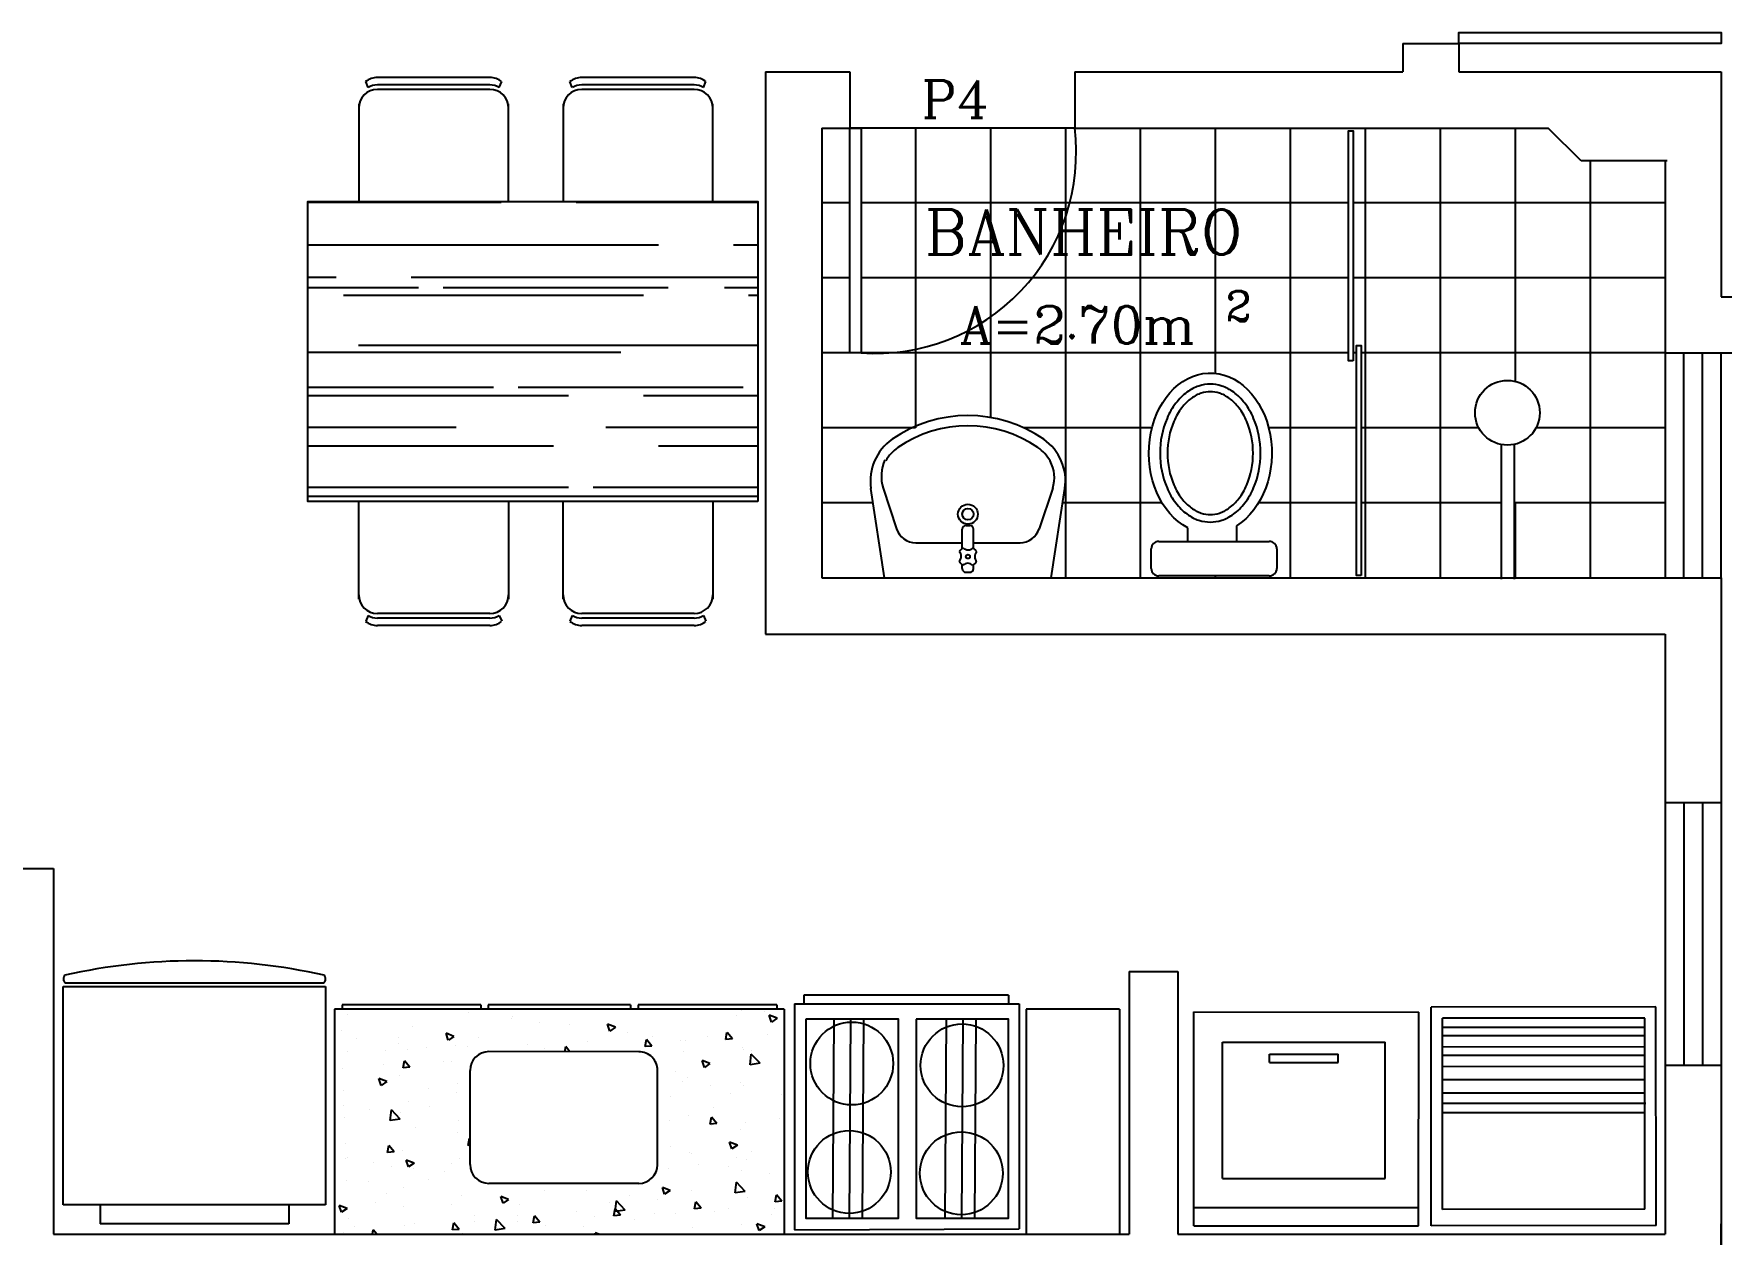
# Model space of a CAD drawing. Extents: x 11 to 119, y 71 to 102.
# Drawn here: x 23.391 to 27.894, y 93.061 to 96.262 of the extents above; entities that cross this region are included whole.
import ezdxf

# ---------------------------------------------------------------- set-up
doc = ezdxf.new("R2010")
doc.units = 0
doc.header["$LTSCALE"] = 20
doc.layers.get('0').update_dxf_attribs({"linetype": 'CONTINUOUS'})
doc.layers.get('DEFPOINTS').update_dxf_attribs({"linetype": 'CONTINUOUS'})
for name, color, linetype in [('COTA', 244, 'CONTINUOUS'), ('EQUIPAMENTOS', 1, 'CONTINUOUS'), ('ESQUADRIAS', 244, 'CONTINUOUS'), ('PAREDE', 7, 'CONTINUOUS'), ('PISO', 30, 'CONTINUOUS'), ('TEXTO', 1, 'CONTINUOUS')]:
    doc.layers.add(name, color=color, linetype=linetype)
doc.styles.add('ROMANC', font='ROMANC.SHX')
doc.dimstyles.get("Standard").update_dxf_attribs({"dimtxt": 0.18, "dimasz": 0.18, "dimexe": 0.18, "dimexo": 0.0625, "dimgap": 0.09, "dimtad": 0, "dimtih": 1, "dimtoh": 1, "dimzin": 0, "dimtxsty": 'STANDARD', "dimcen": 0.09, "dimclrt": 30, "dimazin": 3, "dimtfac": 1, "dimtdec": 4, "dimtofl": 0, "dimtmove": 0, "dimatfit": 3, "dimtolj": 1, "dimtzin": 0})

# ---------------------------------------------------------------- blocks, each defined once
blk = doc.blocks.new('*X3')
at = {"color": 0}
for p, q in [((23.816, 64.7952), (23.816, 65.9952)), ((23.84, 65.3), (23.84, 65.9952)), ((23.95, 65.34), (23.95, 65.9952)), ((24, 65.6), (24, 65.9952)), ((24.084, 65.3), (24.084, 65.9952)), ((24.106, 65.5), (24.106, 65.9952)), ((24.2, 65.16), (24.2, 65.9952)), ((24.372, 65.7), (24.372, 65.9952)), ((24.4, 65.92), (24.4, 65.9952)), ((24.486, 65.06), (24.486, 65.9952)), ((24.6, 65.48), (24.6, 65.9952)), ((24.352, 65.1), (24.352, 65.9)), ((24.218, 64.7952), (24.218, 65.86)), ((24.4, 64.7952), (24.4, 65.72)), ((24.372, 65.034), (24.372, 65.634)), ((24.106, 64.834), (24.106, 65.434)), ((24.6, 64.7952), (24.6, 65.28)), ((23.84, 64.7952), (23.84, 65.234)), ((24, 64.7952), (24, 65.2)), ((24.084, 64.7952), (24.084, 65.1)), ((23.95, 64.7952), (23.95, 65.06)), ((24.372, 64.7952), (24.372, 64.884)), ((24.486, 64.7952), (24.486, 64.86)), ((24.352, 64.7952), (24.352, 64.82))]:
    blk.add_line(p, q, dxfattribs=at)
blk = doc.blocks.new('*X2')
at = {"color": 0}
for p, q in [((20.9327, 60.3777), (20.9537, 60.3858)), ((20.9477, 60.3676), (20.9538, 60.3857)), ((20.9653, 60.3966), (20.9653, 60.3966)), ((21.0287, 60.3993), (21.0287, 60.3993)), ((21.042, 60.386), (21.042, 60.386)), ((21.638, 60.3815), (21.638, 60.3815)), ((21.7564, 60.3928), (21.7564, 60.3928)), ((22.0793, 60.3872), (22.0793, 60.3872)), ((20.9327, 60.3777), (20.9476, 60.3676)), ((20.9579, 60.3356), (20.9579, 60.3356)), ((21.052, 60.3226), (21.0664, 60.3399)), ((21.0699, 60.3211), (21.0665, 60.3399)), ((21.3324, 60.3412), (21.3324, 60.3412)), ((21.3638, 60.3537), (21.3849, 60.3617)), ((21.3638, 60.3537), (21.3788, 60.3436)), ((21.3782, 60.343), (21.3782, 60.343)), ((21.3788, 60.3436), (21.3849, 60.3617)), ((21.4864, 60.3623), (21.4864, 60.3623)), ((21.5676, 60.3679), (21.5676, 60.3679)), ((21.6427, 60.3778), (21.6427, 60.3778)), ((21.795, 60.3296), (21.816, 60.3377)), ((21.81, 60.3196), (21.816, 60.3377)), ((21.9044, 60.3572), (21.9044, 60.3572)), ((22.0957, 60.3445), (22.0957, 60.3445)), ((21, 60.2932), (21, 60.2932)), ((21.0212, 60.2953), (21.0212, 60.2953)), ((21.0251, 60.2995), (21.0251, 60.2995)), ((21.052, 60.3226), (21.0699, 60.3211)), ((21.1181, 60.3288), (21.1181, 60.3288)), ((21.1766, 60.3187), (21.1766, 60.3187)), ((21.1813, 60.2885), (21.1813, 60.2885)), ((21.1895, 60.3181), (21.1895, 60.3181)), ((21.2646, 60.328), (21.2646, 60.328)), ((21.2671, 60.3038), (21.2816, 60.3211)), ((21.2671, 60.3038), (21.2851, 60.3022)), ((21.2782, 60.3221), (21.2782, 60.3221)), ((21.2851, 60.3022), (21.2816, 60.321)), ((21.4384, 60.3153), (21.4384, 60.3153)), ((21.4854, 60.2887), (21.4968, 60.3022)), ((21.4993, 60.2887), (21.4968, 60.3022)), ((21.5545, 60.2971), (21.5545, 60.2971)), ((21.5985, 60.3085), (21.5985, 60.3085)), ((21.7294, 60.3271), (21.7294, 60.3271)), ((21.7586, 60.3018), (21.7586, 60.3018)), ((21.7901, 60.3041), (21.7901, 60.3041)), ((21.795, 60.3296), (21.8099, 60.3196)), ((21.8669, 60.2994), (21.8669, 60.2994)), ((21.9188, 60.295), (21.9188, 60.295)), ((21.942, 60.3093), (21.942, 60.3093)), ((21.9442, 60.3253), (21.9442, 60.3253)), ((21.9763, 60.2913), (21.9763, 60.2913)), ((22.0556, 60.3242), (22.0556, 60.3242)), ((20.9781, 60.2581), (21.0015, 60.2824)), ((20.9781, 60.2581), (21.0048, 60.254)), ((21.0048, 60.2539), (21.0015, 60.2824)), ((21.1118, 60.2569), (21.1328, 60.265)), ((21.1118, 60.2569), (21.1267, 60.2469)), ((21.1268, 60.2468), (21.1328, 60.265)), ((21.8013, 60.2613), (21.8013, 60.2613)), ((21.8219, 60.2615), (21.8219, 60.2615)), ((21.9127, 60.2473), (21.9271, 60.2646)), ((21.9127, 60.2473), (21.9306, 60.2458)), ((21.9306, 60.2458), (21.9272, 60.2646)), ((21.982, 60.2547), (21.982, 60.2547)), ((22.0789, 60.2882), (22.0789, 60.2882)), ((22.0921, 60.2446), (22.0921, 60.2446)), ((21.0214, 60.1996), (21.0214, 60.1996)), ((21.0296, 60.207), (21.0296, 60.207)), ((21.1105, 60.1998), (21.1105, 60.1998)), ((21.1729, 60.2188), (21.1729, 60.2188)), ((21.1856, 60.2097), (21.1856, 60.2097)), ((21.2046, 60.237), (21.2046, 60.237)), ((21.7865, 60.2043), (21.7865, 60.2043)), ((21.9405, 60.2254), (21.9405, 60.2254)), ((21.9741, 60.2089), (21.9951, 60.2169)), ((21.9741, 60.2089), (21.989, 60.1988)), ((21.9767, 60.2059), (21.9767, 60.2059)), ((21.989, 60.1988), (21.9951, 60.2169)), ((20.9211, 60.1749), (20.9211, 60.1749)), ((21.0584, 60.1763), (21.0584, 60.1763)), ((21.2185, 60.1696), (21.2185, 60.1696)), ((21.788, 60.1811), (21.788, 60.1811)), ((21.8631, 60.191), (21.8631, 60.191)), ((21.9159, 60.1563), (21.9159, 60.1563)), ((22.0908, 60.1863), (22.0908, 60.1863)), ((20.9265, 60.1111), (20.9265, 60.1111)), ((21.0936, 60.097), (21.108, 60.1142)), ((21.1015, 60.1411), (21.1015, 60.1411)), ((21.1116, 60.0954), (21.1081, 60.1142)), ((21.1693, 60.119), (21.1693, 60.119)), ((21.8591, 60.1425), (21.8591, 60.1425)), ((21.9369, 60.1255), (21.9369, 60.1255)), ((21.9386, 60.1091), (21.962, 60.1335)), ((21.9386, 60.1091), (21.9653, 60.105)), ((21.9653, 60.105), (21.962, 60.1335)), ((22.0193, 60.1358), (22.0193, 60.1358)), ((22.0872, 60.1125), (22.0872, 60.1125)), ((22.0884, 60.1447), (22.0884, 60.1447)), ((21.0178, 60.0997), (21.0178, 60.0997)), ((21.0316, 60.0815), (21.0316, 60.0815)), ((21.0936, 60.097), (21.1115, 60.0954)), ((21.1067, 60.0914), (21.1067, 60.0914)), ((21.2203, 60.1063), (21.2203, 60.1063)), ((21.7828, 60.1044), (21.7828, 60.1044)), ((21.7842, 60.0726), (21.7842, 60.0726)), ((21.8978, 60.0876), (21.8978, 60.0876)), ((21, 60.0231), (21, 60.0231)), ((21.0388, 60.0394), (21.0598, 60.0474)), ((21.0388, 60.0394), (21.0537, 60.0293)), ((21.0538, 60.0293), (21.0598, 60.0474)), ((21.1656, 60.0191), (21.1656, 60.0191)), ((21.2161, 60.0361), (21.2161, 60.0361)), ((21.7518, 60.0557), (21.7536, 60.0577)), ((21.7518, 60.0394), (21.757, 60.0389)), ((21.7571, 60.0389), (21.7536, 60.0577)), ((21.9332, 60.0257), (21.9332, 60.0257)), ((21.9543, 60.0217), (21.9688, 60.0389)), ((21.9543, 60.0217), (21.9722, 60.0201)), ((21.9723, 60.0201), (21.9688, 60.0389)), ((22.0848, 60.0449), (22.0848, 60.0449)), ((21.0141, 59.9999), (21.0141, 59.9999)), ((21.0411, 60.0061), (21.0411, 60.0061)), ((21.0632, 59.9828), (21.0632, 59.9828)), ((21.1414, 59.988), (21.1414, 59.988)), ((21.1601, 60.0163), (21.1601, 60.0163)), ((21.2234, 59.976), (21.2234, 59.976)), ((21.7792, 60.0045), (21.7792, 60.0045)), ((21.8007, 59.9892), (21.8007, 59.9892)), ((21.9011, 59.9913), (21.9221, 59.9994)), ((21.9011, 59.9913), (21.916, 59.9813)), ((21.9035, 59.9773), (21.9035, 59.9773)), ((21.916, 59.9812), (21.9221, 59.9994)), ((21.9608, 59.9825), (21.9608, 59.9825)), ((22.0083, 59.9942), (22.0083, 59.9942)), ((22.0785, 60.0073), (22.0785, 60.0073)), ((22.0834, 60.0041), (22.0834, 60.0041)), ((20.9527, 59.9632), (20.9527, 59.9632)), ((21.0179, 59.9162), (21.0412, 59.9406)), ((21.0278, 59.9731), (21.0278, 59.9731)), ((21.0446, 59.912), (21.0413, 59.9405)), ((21.8189, 59.9693), (21.8189, 59.9693)), ((21.8639, 59.9489), (21.8639, 59.9489)), ((22.0241, 59.9422), (22.0241, 59.9422)), ((22.0811, 59.945), (22.0811, 59.945)), ((20.92, 59.8902), (20.9345, 59.9074)), ((20.92, 59.8902), (20.938, 59.8886)), ((20.938, 59.8886), (20.9345, 59.9074)), ((21.0105, 59.9), (21.0105, 59.9)), ((21.0179, 59.9162), (21.0446, 59.9121)), ((21.1352, 59.8713), (21.1497, 59.8886)), ((21.1532, 59.8697), (21.1497, 59.8885)), ((21.162, 59.9192), (21.162, 59.9192)), ((21.2179, 59.9186), (21.2389, 59.9266)), ((21.2179, 59.9186), (21.2328, 59.9085)), ((21.2328, 59.9085), (21.2389, 59.9266)), ((21.252, 59.8946), (21.252, 59.8946)), ((21.3271, 59.9045), (21.3271, 59.9045)), ((21.338, 59.8665), (21.3614, 59.8909)), ((21.3648, 59.8624), (21.3615, 59.8909)), ((21.3786, 59.8872), (21.3786, 59.8872)), ((21.4407, 59.9195), (21.4407, 59.9195)), ((21.5536, 59.9172), (21.5536, 59.9172)), ((21.649, 59.8946), (21.67, 59.9026)), ((21.649, 59.8946), (21.6639, 59.8845)), ((21.664, 59.8845), (21.6701, 59.9026)), ((21.7755, 59.9047), (21.7755, 59.9047)), ((21.9296, 59.9258), (21.9296, 59.9258)), ((21.9754, 59.9114), (21.9754, 59.9114)), ((22.0045, 59.8858), (22.0045, 59.8858)), ((20.9403, 59.8706), (20.9403, 59.8706)), ((20.9489, 59.8547), (20.9489, 59.8547)), ((21.0625, 59.8697), (21.0625, 59.8697)), ((21.1004, 59.8638), (21.1004, 59.8638)), ((21.1352, 59.8713), (21.1531, 59.8698)), ((21.2037, 59.8571), (21.2037, 59.8571)), ((21.2606, 59.857), (21.2606, 59.857)), ((21.3142, 59.8418), (21.3142, 59.8418)), ((21.338, 59.8665), (21.3647, 59.8624)), ((21.3504, 59.8525), (21.3648, 59.8697)), ((21.3504, 59.8525), (21.3683, 59.8509)), ((21.3684, 59.8509), (21.3649, 59.8697)), ((21.4207, 59.8503), (21.4207, 59.8503)), ((21.4682, 59.863), (21.4682, 59.863)), ((21.5656, 59.8337), (21.58, 59.8509)), ((21.5835, 59.8321), (21.5801, 59.8509)), ((21.5809, 59.8435), (21.5809, 59.8435)), ((21.6197, 59.8822), (21.6197, 59.8822)), ((21.6255, 59.8513), (21.6255, 59.8513)), ((21.6582, 59.8169), (21.6816, 59.8412)), ((21.6849, 59.8127), (21.6816, 59.8412)), ((21.7399, 59.8509), (21.7399, 59.8509)), ((21.8004, 59.8814), (21.8004, 59.8814)), ((21.9294, 59.8759), (21.9294, 59.8759)), ((22.0775, 59.8451), (22.0775, 59.8451)), ((22.0801, 59.8705), (22.1011, 59.8786)), ((22.0801, 59.8705), (22.0951, 59.8605)), ((22.0951, 59.8604), (22.1012, 59.8786)), ((20.9658, 59.8218), (20.9868, 59.8299)), ((20.9658, 59.8218), (20.9807, 59.8118)), ((20.9808, 59.8117), (20.9868, 59.8299)), ((21.0287, 59.8271), (21.0287, 59.8271)), ((21.1584, 59.8193), (21.1584, 59.8193)), ((21.4085, 59.8022), (21.4179, 59.8059)), ((21.4168, 59.8022), (21.418, 59.8058)), ((21.4505, 59.8213), (21.4505, 59.8213)), ((21.5512, 59.8261), (21.5512, 59.8261)), ((21.5656, 59.8337), (21.5835, 59.8321)), ((21.6263, 59.836), (21.6263, 59.836)), ((21.6582, 59.8169), (21.6849, 59.8128)), ((21.741, 59.8367), (21.741, 59.8367)), ((21.7719, 59.8048), (21.7719, 59.8048)), ((21.7807, 59.8148), (21.7952, 59.8321)), ((21.7807, 59.8148), (21.7987, 59.8133)), ((21.7987, 59.8133), (21.7952, 59.8321)), ((21.9011, 59.83), (21.9011, 59.83)), ((21.9259, 59.8259), (21.9259, 59.8259)), ((22.0011, 59.8022), (22.0104, 59.8133)), ((22.0125, 59.8022), (22.0104, 59.8132)), ((22.0613, 59.8232), (22.0613, 59.8232)), ((22.09, 59.8064), (22.09, 59.8064))]:
    blk.add_line(p, q, dxfattribs=at)
blk = doc.blocks.new('_OBLIQUE')
at = {"color": 0, "linetype": 'BYBLOCK'}
blk.add_line((-0.5, -0.5), (0.5, 0.5), dxfattribs=at)
blk = doc.blocks.new('*D118')
at = {"color": 0, "linetype": 'BYBLOCK', "ltscale": 0.2}
for p, q in [((30.5417, 95.411), (30.7755, 94.9611)), ((31.2333, 94.0799), (30.9995, 94.5298)), ((20.3655, 89.8509), (20.3655, 88.9795)), ((21.5655, 89.8509), (21.5655, 88.9795)), ((20.3655, 89.0875), (20.7765, 89.0875)), ((21.5655, 89.0875), (21.1545, 89.0875))]:
    blk.add_line(p, q, dxfattribs=at)
at = {"layer": 'DEFPOINTS', "color": 0, "linetype": 'BYBLOCK', "ltscale": 0.2}
for p in [(30.5417, 95.411), (31.2333, 94.0799), (20.3655, 89.8884), (21.5655, 89.8884), (21.5655, 89.0875)]:
    blk.add_point(p, dxfattribs=at)
at = {"color": 0, "linetype": 'BYBLOCK', "ltscale": 0.2, "xscale": 0.06, "yscale": 0.06, "zscale": 0.06}
for p, rotation in [((31.2333, 94.0799), 297.4534506951073), ((20.3655, 89.0875), 180)]:
    blk.add_blockref('_OBLIQUE', p, dxfattribs=dict(at, rotation=rotation))
blk.add_blockref('_OBLIQUE', (21.5655, 89.0875), dxfattribs=at)
at = {"color": 30, "linetype": 'BYBLOCK', "ltscale": 0.2, "insert": (30.8875, 94.7455), "char_height": 0.108, "attachment_point": 5, "rotation": 297.4535}
blk.add_mtext('\\A1;R1.50', dxfattribs=at)
at = {"color": 30, "linetype": 'BYBLOCK', "ltscale": 0.2, "insert": (20.9655, 89.0875), "char_height": 0.108, "attachment_point": 5}
blk.add_mtext('\\A1;1.20', dxfattribs=at)
blk = doc.blocks.new('*D121')
at = {"color": 0, "linetype": 'BYBLOCK', "ltscale": 0.2}
for p, q in [((27.8939, 93.0179), (27.8939, 93.0884)), ((30.6059, 93.0179), (30.6059, 93.0884)), ((27.8939, 92.9804), (29.0519, 92.9804)), ((30.6059, 92.9804), (29.4479, 92.9804))]:
    blk.add_line(p, q, dxfattribs=at)
at = {"layer": 'DEFPOINTS', "color": 0, "linetype": 'BYBLOCK', "ltscale": 0.2}
for p in [(27.8939, 92.9804), (30.6059, 92.9804), (30.6059, 92.9804)]:
    blk.add_point(p, dxfattribs=at)
at = {"color": 0, "linetype": 'BYBLOCK', "ltscale": 0.2, "xscale": 0.06, "yscale": 0.06, "zscale": 0.06, "rotation": 180}
blk.add_blockref('_OBLIQUE', (27.8939, 92.9804), dxfattribs=at)
at = {"color": 0, "linetype": 'BYBLOCK', "ltscale": 0.2, "xscale": 0.06, "yscale": 0.06, "zscale": 0.06}
blk.add_blockref('_OBLIQUE', (30.6059, 92.9804), dxfattribs=at)
at = {"color": 30, "linetype": 'BYBLOCK', "ltscale": 0.2, "insert": (29.2499, 92.9804), "char_height": 0.108, "attachment_point": 5}
blk.add_mtext('\\A1;2.71', dxfattribs=at)

msp = doc.modelspace()

# ---------------------------------------------------------------- linework, layer by layer
at = {"layer": 'DEFPOINTS', "color": 0, "linetype": 'BYBLOCK', "ltscale": 0.2}
msp.add_point((27.7439, 93.061), dxfattribs=at)
at = {"layer": 'EQUIPAMENTOS', "color": 244, "ltscale": 0.2}
for p, q in [((24.2834, 96.1191), (24.277, 96.1347)), ((24.6084, 96.1458), (24.3084, 96.1458)), ((24.6334, 96.1191), (24.6399, 96.1347)), ((24.8284, 96.1191), (24.822, 96.1347)), ((25.1535, 96.1458), (24.8535, 96.1458)), ((25.1785, 96.1191), (25.1849, 96.1347)), ((24.6084, 96.1258), (24.3084, 96.1258)), ((24.6084, 96.1139), (24.3084, 96.1139)), ((25.1535, 96.1258), (24.8535, 96.1258)), ((25.1535, 96.1139), (24.8535, 96.1139)), ((24.2584, 96.0758), (24.2584, 95.8126)), ((24.6584, 95.8126), (24.6584, 96.0758)), ((24.8035, 96.0758), (24.8035, 95.8126)), ((25.2035, 95.8126), (25.2035, 96.0758)), ((24.2584, 94.7541), (24.2584, 95.0173)), ((24.6584, 95.0173), (24.6584, 94.7541)), ((24.8035, 94.7541), (24.8035, 95.0173)), ((25.2035, 95.0173), (25.2035, 94.7541)), ((24.2834, 94.7109), (24.277, 94.6953)), ((24.6084, 94.7161), (24.3084, 94.7161)), ((24.6084, 94.7041), (24.3084, 94.7041)), ((24.6334, 94.7109), (24.6399, 94.6953)), ((24.8284, 94.7109), (24.822, 94.6953)), ((25.1535, 94.7161), (24.8535, 94.7161)), ((25.1535, 94.7041), (24.8535, 94.7041)), ((25.1785, 94.7109), (25.1849, 94.6953)), ((24.6084, 94.6841), (24.3084, 94.6841)), ((25.1535, 94.6841), (24.8535, 94.6841)), ((23.4702, 93.1388), (23.4702, 93.721)), ((23.4702, 93.721), (24.1702, 93.721)), ((23.4751, 93.7315), (24.1653, 93.7315)), ((24.1702, 93.721), (24.1702, 93.1388)), ((24.1939, 93.661), (24.1939, 93.061)), ((25.3939, 93.661), (24.1939, 93.661)), ((25.3939, 93.661), (25.3939, 93.061)), ((25.421, 93.6749, -14), (26.0206, 93.6749, -14)), ((24.1702, 93.1388), (23.4702, 93.1388)), ((23.569, 93.1388), (23.569, 93.0882)), ((24.072, 93.1388), (24.072, 93.0882)), ((24.072, 93.0882), (23.569, 93.0882)), ((25.421, 93.0727, -14), (26.021, 93.0749, -14))]:
    msp.add_line(p, q, dxfattribs=at)
at = {"layer": 'EQUIPAMENTOS', "color": 244, "ltscale": 0.5}
for p, q in [((27.3073, 94.808), (27.3073, 95.1667)), ((27.3425, 94.808), (27.3425, 95.1674))]:
    msp.add_line(p, q, dxfattribs=at)
at = {"layer": 'EQUIPAMENTOS', "color": 244, "ltscale": 0.3}
for p, q in [((25.6615, 94.811), (25.6252, 95.0496)), ((25.6576, 95.0505), (25.6936, 94.9418)), ((26.1101, 95.0505), (26.0742, 94.9418)), ((26.1063, 94.811), (26.1425, 95.0496)), ((25.8689, 94.8898), (25.8689, 94.9412)), ((25.8789, 94.9512), (25.8889, 94.9512)), ((25.8989, 94.8898), (25.8989, 94.9412)), ((25.7449, 94.9048), (25.8689, 94.9048)), ((25.8989, 94.9048), (26.0229, 94.9048)), ((25.8689, 94.836), (25.8689, 94.8461)), ((25.8789, 94.826), (25.8889, 94.826)), ((25.8989, 94.836), (25.8989, 94.8461)), ((25.6615, 94.811), (26.1063, 94.811))]:
    msp.add_line(p, q, dxfattribs=at)
at = {"layer": 'EQUIPAMENTOS', "color": 244, "linetype": 'CONTINUOUS', "ltscale": 0.5}
for p, q in [((26.4709, 94.9085), (26.4709, 94.9447)), ((26.6003, 94.9503), (26.6003, 94.9085)), ((26.0207, 93.6463), (26.0207, 93.6463))]:
    msp.add_line(p, q, dxfattribs=at)
at = {"layer": 'EQUIPAMENTOS', "color": 244, "linetype": 'CONTINUOUS', "ltscale": 0.04}
for p, q in [((26.373, 94.8364), (26.373, 94.8885)), ((26.393, 94.9085), (26.6881, 94.9085)), ((26.7081, 94.8885), (26.7081, 94.8364)), ((26.6881, 94.8164), (26.393, 94.8164))]:
    msp.add_line(p, q, dxfattribs=at)
at = {"layer": 'EQUIPAMENTOS', "color": 244, "linetype": 'CONTINUOUS', "ltscale": 0.05}
for p, q in [((25.9925, 93.6985), (25.4464, 93.6982)), ((25.4464, 93.6982), (25.4464, 93.675)), ((25.9925, 93.6985), (25.9925, 93.6753)), ((25.421, 93.6749, -14), (25.421, 93.0727, -14)), ((25.5273, 93.6749), (25.5273, 93.675)), ((25.5714, 93.6749), (25.5714, 93.6751)), ((25.6066, 93.6749), (25.6066, 93.6751)), ((25.827, 93.6749), (25.827, 93.6752)), ((25.8711, 93.6749), (25.8711, 93.6752)), ((25.9064, 93.6749), (25.9064, 93.6752)), ((26.0206, 93.6749, -14), (26.021, 93.0749, -14)), ((26.4863, 93.0834), (26.4866, 93.6535)), ((26.4866, 93.6535), (27.0866, 93.6532)), ((27.0863, 93.083), (27.0866, 93.6532)), ((27.7197, 93.667), (27.1197, 93.6666)), ((27.12, 93.0835), (27.1197, 93.6666)), ((27.72, 93.0838), (27.7197, 93.667)), ((25.5236, 93.1032), (25.527, 93.6346)), ((25.5677, 93.1032), (25.5711, 93.6346)), ((25.6029, 93.1032), (25.6064, 93.6346)), ((25.8234, 93.1032), (25.8268, 93.6346)), ((25.8674, 93.1032), (25.8708, 93.6346)), ((25.9027, 93.1032), (25.9061, 93.6346)), ((27.6897, 93.637), (27.1497, 93.6367)), ((27.15, 93.1269), (27.1497, 93.6367)), ((27.6898, 93.612), (27.1498, 93.6117)), ((27.69, 93.1272), (27.6897, 93.637)), ((26.5627, 93.2096), (26.5629, 93.5732)), ((26.5629, 93.5732), (26.9972, 93.573)), ((26.997, 93.2094), (26.9972, 93.573)), ((27.6916, 93.5902), (27.1498, 93.5899)), ((25.0058, 93.5474), (24.6058, 93.5476)), ((26.6884, 93.5186), (26.6884, 93.5409)), ((26.6884, 93.5409), (26.8717, 93.5408)), ((26.6884, 93.5186), (26.8717, 93.5185)), ((26.8717, 93.5185), (26.8717, 93.5408)), ((27.6898, 93.5378), (27.1472, 93.5375)), ((27.6898, 93.5601), (27.1498, 93.5598)), ((24.5556, 93.2464), (24.5557, 93.4976)), ((25.0556, 93.2462), (25.0557, 93.4973)), ((27.6898, 93.5077), (27.1498, 93.5074)), ((27.6898, 93.4729), (27.1498, 93.4726)), ((27.6899, 93.4371), (27.1499, 93.4368)), ((27.6886, 93.3846), (27.1486, 93.3843)), ((27.6931, 93.4095), (27.1499, 93.4093)), ((26.5627, 93.2096), (26.997, 93.2094)), ((25.0056, 93.1962), (24.6056, 93.1964)), ((26.4863, 93.1324), (27.0844, 93.132)), ((27.69, 93.1272), (27.15, 93.1269)), ((26.4863, 93.0834), (27.0863, 93.083)), ((27.72, 93.0838), (27.12, 93.0835))]:
    msp.add_line(p, q, dxfattribs=at)
at = {"layer": 'EQUIPAMENTOS', "color": 30, "ltscale": 0.2}
for p, q in [((24.5839, 93.6729), (24.2139, 93.6729)), ((24.2139, 93.6729), (24.2139, 93.661)), ((24.5839, 93.6729), (24.5839, 93.661)), ((24.9839, 93.6729), (24.6039, 93.6729)), ((24.6039, 93.6729), (24.6039, 93.661)), ((24.9839, 93.6729), (24.9839, 93.661)), ((25.0039, 93.6729), (25.0039, 93.661)), ((25.3739, 93.6729), (25.0039, 93.6729)), ((25.3739, 93.6729), (25.3739, 93.661))]:
    msp.add_line(p, q, dxfattribs=at)
for points in [[(26.9117, 95.3899), (26.8989, 95.3899), (26.8989, 96.0035), (26.9117, 96.0035)], [(26.9332, 94.8171), (26.9203, 94.8171), (26.9203, 95.4307), (26.9332, 95.4307)]]:
    msp.add_lwpolyline(points, close=True, dxfattribs=at)
at = {"layer": 'EQUIPAMENTOS', "color": 244, "ltscale": 0.2}
for points in [[(25.3229, 95.015), (24.1229, 95.015), (24.1229, 95.815), (25.3229, 95.815)], [(25.4518, 93.6346), (25.4518, 93.1032), (25.6983, 93.1032), (25.6983, 93.6346)], [(25.7459, 93.6346), (25.7459, 93.1032), (25.9924, 93.1032), (25.9924, 93.6346)]]:
    msp.add_lwpolyline(points, close=True, dxfattribs=at)
at = {"layer": 'EQUIPAMENTOS', "color": 244, "ltscale": 0.5}
msp.add_circle((27.3233, 95.2516), 0.0864, dxfattribs=at)
at = {"layer": 'EQUIPAMENTOS', "color": 244, "ltscale": 0.3}
for centre, radius in [((25.8839, 94.981), 0.0265), ((25.8839, 94.981), 0.0152), ((25.8839, 94.868), 0.00545)]:
    msp.add_circle(centre, radius, dxfattribs=at)
at = {"layer": 'EQUIPAMENTOS', "color": 244, "linetype": 'CONTINUOUS', "ltscale": 0.05}
for centre in [(25.574, 93.516), (25.8682, 93.511), (25.5674, 93.2268), (25.8663, 93.2232)]:
    msp.add_circle(centre, 0.1105, dxfattribs=at)
at = {"layer": 'EQUIPAMENTOS', "color": 244, "ltscale": 0.2}
for centre, radius, start, end in [((24.3084, 96.0958), 0.05, 90, 128.9613), ((24.6084, 96.0958), 0.05, 51.0387, 90), ((24.8535, 96.0958), 0.05, 90, 128.9613), ((25.1535, 96.0958), 0.05, 51.0387, 90), ((24.3084, 96.0639), 0.05, 90, 180), ((24.3084, 96.0758), 0.05, 90, 120.0184), ((24.6084, 96.0758), 0.05, 59.9816, 90), ((24.6084, 96.0639), 0.05, 0, 90), ((24.8535, 96.0639), 0.05, 90, 180), ((24.8535, 96.0758), 0.05, 90, 120.0184), ((25.1535, 96.0758), 0.05, 59.9816, 90), ((25.1535, 96.0639), 0.05, 0, 90), ((24.3084, 94.7661), 0.05, 180, 270), ((24.6084, 94.7661), 0.05, 270, 0), ((24.8535, 94.7661), 0.05, 180, 270), ((25.1535, 94.7661), 0.05, 270, 0), ((24.3084, 94.7341), 0.05, 231.0387, 270), ((24.3084, 94.7541), 0.05, 239.9816, 270), ((24.6084, 94.7541), 0.05, 270, 300.0184), ((24.6084, 94.7341), 0.05, 270, 308.9613), ((24.8535, 94.7341), 0.05, 231.0387, 270), ((24.8535, 94.7541), 0.05, 239.9816, 270), ((25.1535, 94.7541), 0.05, 270, 300.0184), ((25.1535, 94.7341), 0.05, 270, 308.9613), ((23.8202, 92.2163), 1.5736, 77.3016, 102.6984), ((23.484, 93.7418), 0.0136, 135.228, 229.4135), ((24.1564, 93.7418), 0.0136, 310.5865, 44.772)]:
    msp.add_arc(centre, radius, start, end, dxfattribs=at)
at = {"layer": 'EQUIPAMENTOS', "color": 244, "ltscale": 0.3}
for centre, radius, start, end in [((25.8839, 94.8899), 0.3542, 55.1813, 124.8187), ((25.8839, 94.8899), 0.3272, 55.1813, 124.8187), ((25.7587, 95.0699), 0.135, 124.8187, 188.6415), ((25.7587, 95.0699), 0.108, 124.8187, 150.3522), ((26.0091, 95.0699), 0.108, 29.6478, 55.1813), ((26.0091, 95.0699), 0.135, 351.3585, 55.1813), ((25.7626, 95.082), 0.1096, 156.4942, 196.7084), ((26.0247, 95.0788), 0.09, 341.69, 29.6478), ((25.7449, 94.9588), 0.054, 198.31, 270), ((25.8789, 94.9412), 0.01, 90, 180), ((25.8889, 94.9412), 0.01, 360, 90), ((26.0229, 94.9588), 0.054, 270, 341.69), ((25.8471, 94.8687), 0.0188, 315.53, 42.3106), ((25.8839, 94.868), 0.0265, 118.1499, 149.6907), ((25.8846, 94.9048), 0.0188, 225.53, 312.3106), ((25.8839, 94.868), 0.0265, 28.1499, 59.6907), ((25.9207, 94.8673), 0.0188, 135.53, 222.3106), ((25.8839, 94.868), 0.0265, 208.1499, 239.6907), ((25.8789, 94.836), 0.01, 180, 270), ((25.8832, 94.8312), 0.0188, 45.53, 132.3106), ((25.8889, 94.836), 0.01, 270, 360), ((25.8839, 94.868), 0.0265, 298.1499, 329.6907)]:
    msp.add_arc(centre, radius, start, end, dxfattribs=at)
at = {"layer": 'EQUIPAMENTOS', "color": 244, "linetype": 'CONTINUOUS', "ltscale": 0.04}
for centre, start, end in [((26.393, 94.8885), 90, 180), ((26.6881, 94.8885), 360, 90), ((26.393, 94.8364), 180, 270), ((26.6881, 94.8364), 270, 360)]:
    msp.add_arc(centre, 0.02, start, end, dxfattribs=at)
at = {"layer": 'EQUIPAMENTOS', "color": 244, "linetype": 'CONTINUOUS', "ltscale": 0.05}
for centre, start, end in [((24.6057, 93.4976), 89.9693, 179.9693), ((25.0057, 93.4974), 359.9693, 89.9693), ((24.6056, 93.2464), 179.9693, 269.9693), ((25.0056, 93.2462), 269.9693, 359.9693)]:
    msp.add_arc(centre, 0.05, start, end, dxfattribs=at)
at = {"layer": 'EQUIPAMENTOS', "color": 244, "linetype": 'CONTINUOUS', "ltscale": 0.5, "extrusion": (0, 0, -1)}
msp.add_ellipse((26.5306, 95.1438), major_axis=(0, 0.2138), ratio=0.767443, start_param=-2.768916, end_param=2.702855, dxfattribs=at)
at = {"layer": 'EQUIPAMENTOS', "color": 244, "linetype": 'CONTINUOUS', "ltscale": 0.5}
for points in [[(26.5306, 95.3277), (26.5405, 95.3277), (26.5508, 95.3262), (26.5719, 95.3192), (26.5827, 95.3138), (26.6036, 95.2985), (26.6138, 95.2886), (26.6319, 95.265), (26.6399, 95.2513), (26.6589, 95.2071), (26.6647, 95.1755), (26.6647, 95.1122), (26.6589, 95.0806), (26.6399, 95.0364), (26.6319, 95.0227), (26.6138, 94.9991), (26.6036, 94.9892), (26.5827, 94.9739), (26.5719, 94.9685), (26.5508, 94.9615), (26.5405, 94.96), (26.5208, 94.96), (26.5105, 94.9615), (26.4894, 94.9685), (26.4785, 94.9739), (26.4576, 94.9892), (26.4475, 94.9991), (26.4293, 95.0227), (26.4214, 95.0364), (26.4024, 95.0806), (26.3965, 95.1122), (26.3965, 95.1755), (26.4024, 95.2071), (26.4214, 95.2513), (26.4293, 95.265), (26.4475, 95.2886), (26.4576, 95.2985), (26.4785, 95.3138), (26.4894, 95.3192), (26.5105, 95.3262), (26.5208, 95.3277), (26.5306, 95.3277)], [(26.5306, 95.3077), (26.5384, 95.3077), (26.5466, 95.3065), (26.5636, 95.3009), (26.5726, 95.2964), (26.5902, 95.2835), (26.599, 95.275), (26.615, 95.2542), (26.6221, 95.242), (26.6393, 95.2019), (26.6447, 95.1729), (26.6447, 95.1148), (26.6393, 95.0856), (26.6221, 95.0458), (26.615, 95.0335), (26.599, 95.0127), (26.5902, 95.0042), (26.5725, 94.9913), (26.5636, 94.9868), (26.5466, 94.9812), (26.5384, 94.98), (26.5229, 94.98), (26.5147, 94.9812), (26.4976, 94.9868), (26.4887, 94.9913), (26.471, 95.0042), (26.4622, 95.0127), (26.4463, 95.0335), (26.4392, 95.0457), (26.4219, 95.0858), (26.4165, 95.1148), (26.4165, 95.1729), (26.422, 95.2021), (26.4391, 95.2419), (26.4463, 95.2542), (26.4622, 95.275), (26.471, 95.2835), (26.4887, 95.2964), (26.4976, 95.3009), (26.5147, 95.3065), (26.5229, 95.3077), (26.5306, 95.3077)]]:
    msp.add_open_spline(points, degree=3, knots=[0, 0, 0, 0, 0.261799, 0.261799, 0.523599, 0.523599, 0.785398, 0.785398, 1.047198, 1.047198, 1.570796, 1.570796, 2.094395, 2.094395, 2.356194, 2.356194, 2.617994, 2.617994, 2.879793, 2.879793, 3.141593, 3.141593, 3.403392, 3.403392, 3.665191, 3.665191, 3.926991, 3.926991, 4.18879, 4.18879, 4.712389, 4.712389, 5.235988, 5.235988, 5.497787, 5.497787, 5.759587, 5.759587, 6.021386, 6.021386, 6.283185, 6.283185, 6.283185, 6.283185], dxfattribs=at)
at = {"layer": 'ESQUADRIAS', "color": 1, "ltscale": 0.2}
for p, q in [((27.7439, 95.411), (27.7439, 94.811)), ((27.8939, 94.811), (27.8939, 95.411)), ((27.7439, 94.211), (27.7439, 93.511)), ((27.8939, 94.211), (27.8939, 93.511))]:
    msp.add_line(p, q, dxfattribs=at)
at = {"layer": 'ESQUADRIAS', "color": 5, "ltscale": 0.2}
for p, q in [((27.7939, 94.811), (27.7939, 95.411)), ((27.8439, 94.811), (27.8439, 95.411)), ((27.7939, 94.211), (27.7939, 93.511)), ((27.8439, 94.211), (27.8439, 93.511))]:
    msp.add_line(p, q, dxfattribs=at)
at = {"layer": 'ESQUADRIAS', "color": 1, "ltscale": 0.2}
for points in [[(27.1939, 96.236), (27.1939, 96.266), (27.8939, 96.266), (27.8939, 96.236)], [(25.5689, 95.411), (25.5689, 96.011), (25.5989, 96.011), (25.5989, 95.411)]]:
    msp.add_lwpolyline(points, close=True, dxfattribs=at)
at = {"layer": 'ESQUADRIAS', "color": 30, "ltscale": 0.2}
msp.add_arc((25.6363, 95.9462), 0.5365, 265.9976, 6.94, dxfattribs=at)
at = {"layer": 'PAREDE', "color": 7, "ltscale": 0.2}
for p, q in [((27.0439, 96.236), (27.0439, 96.161)), ((27.0439, 96.236), (27.1939, 96.236)), ((27.0439, 96.236), (27.0439, 96.161)), ((27.0439, 96.236), (27.0439, 96.161)), ((27.1939, 96.236), (27.1939, 96.161)), ((27.1939, 96.236), (27.1939, 96.161)), ((27.1939, 96.236), (27.1939, 96.161)), ((25.3439, 96.161), (25.3439, 94.661)), ((25.3439, 96.161), (25.5689, 96.161)), ((25.3439, 96.161), (25.5689, 96.161)), ((25.3439, 96.161), (25.5689, 96.161)), ((25.5689, 96.161), (25.5689, 96.011)), ((26.1689, 96.161), (27.0439, 96.161)), ((26.1689, 96.161), (26.1689, 96.011)), ((26.1689, 96.161), (26.9439, 96.161)), ((27.1939, 96.161), (27.8939, 96.161)), ((27.8939, 96.161), (27.8939, 95.561)), ((25.4939, 96.011), (25.4939, 94.811)), ((25.4939, 96.011), (25.5689, 96.011)), ((25.4939, 96.011), (25.5689, 96.011)), ((25.4939, 96.011), (25.5689, 96.011)), ((26.1689, 96.011), (27.4322, 96.011)), ((27.52, 95.9232), (27.4322, 96.011)), ((27.7498, 95.9232), (27.52, 95.9232)), ((27.7439, 95.9232), (27.7439, 95.411)), ((27.8939, 95.561), (30.3917, 95.561)), ((27.7439, 95.411), (30.5417, 95.411)), ((25.4939, 94.811), (27.8939, 94.811)), ((27.8939, 94.811), (27.8939, 94.211)), ((25.3439, 94.661), (27.7439, 94.661)), ((27.7439, 94.661), (27.7439, 94.211)), ((27.8939, 94.211), (27.7439, 94.211)), ((23.2189, 94.036), (23.4439, 94.036)), ((23.4439, 94.036), (23.4439, 93.061)), ((26.3139, 93.761), (26.3139, 93.061)), ((26.3139, 93.761), (26.4439, 93.761)), ((26.4439, 93.761), (26.4439, 93.061)), ((27.7439, 93.511), (27.7439, 93.061)), ((27.8939, 93.511), (27.7439, 93.511)), ((27.8939, 93.511), (27.8939, 92.461)), ((23.4439, 93.061), (26.3139, 93.061)), ((26.4439, 93.061), (27.7439, 93.061))]:
    msp.add_line(p, q, dxfattribs=at)
at = {"layer": 'PAREDE', "color": 244, "ltscale": 0.2}
for p, q in [((26.0393, 93.661), (26.0393, 93.061)), ((26.2883, 93.661), (26.0393, 93.661)), ((26.2883, 93.661), (26.2883, 93.061))]:
    msp.add_line(p, q, dxfattribs=at)
at = {"layer": 'PISO', "color": 30, "ltscale": 0.2}
for p, q in [((26.1689, 96.011), (25.5689, 96.011)), ((25.7439, 96.011), (25.7439, 95.211)), ((25.9439, 96.011), (25.9439, 95.239)), ((26.1439, 96.011), (26.1439, 94.811)), ((26.3439, 96.011), (26.3439, 94.811)), ((26.5439, 96.011), (26.5439, 95.357)), ((26.7439, 96.011), (26.7439, 94.811)), ((27.1439, 96.011), (27.1439, 94.811)), ((27.3439, 96.011), (27.3439, 95.3356)), ((27.5439, 95.9232), (27.5439, 94.811)), ((25.5689, 95.811), (25.4939, 95.811)), ((26.8989, 95.811), (25.5989, 95.811)), ((27.7439, 95.811), (26.9117, 95.811)), ((25.5689, 95.611), (25.4939, 95.611)), ((26.8989, 95.611), (25.5989, 95.611)), ((27.7439, 95.611), (26.9117, 95.611)), ((25.5689, 95.411), (25.4939, 95.411)), ((26.8989, 95.411), (25.5989, 95.411)), ((26.9203, 95.411), (26.9117, 95.411)), ((27.7439, 95.411), (26.9332, 95.411)), ((25.7439, 95.211), (25.4939, 95.211)), ((26.3748, 95.211), (26.0335, 95.211)), ((26.9203, 95.211), (26.6864, 95.211)), ((27.247, 95.211), (26.9332, 95.211)), ((27.7439, 95.211), (27.3996, 95.211)), ((25.6311, 95.011), (25.4939, 95.011)), ((26.4021, 95.011), (26.1367, 95.011)), ((26.9203, 95.011), (26.6592, 95.011)), ((27.3073, 95.011), (26.9332, 95.011)), ((27.7439, 95.011), (27.3425, 95.011)), ((27.3439, 95.011), (27.3439, 94.811)), ((25.6812, 94.9856), (25.6791, 94.9856)), ((26.5439, 94.8164), (26.5439, 94.811)), ((25.555, 93.6749), (25.555, 93.6734)), ((25.855, 93.6749), (25.855, 93.6734))]:
    msp.add_line(p, q, dxfattribs=at)
at = {"layer": 'PISO', "color": 244, "ltscale": 0.2}
msp.add_line((26.9439, 96.011), (26.9439, 94.811), dxfattribs=at)

# ---------------------------------------------------------------- block references
at = {"layer": 'EQUIPAMENTOS', "color": 30, "ltscale": 0.2, "rotation": 90}
msp.add_blockref('*X3', (90.1182, 71.2126), dxfattribs=at)
at = {"layer": 'EQUIPAMENTOS', "color": 30, "ltscale": 0.2, "xscale": -1, "rotation": 359.9999999999997}
msp.add_blockref('*X2', (46.3075, 33.2588), dxfattribs=at)

# ---------------------------------------------------------------- texts
at = {"layer": 'ESQUADRIAS', "color": 1, "ltscale": 0.3, "style": 'ROMANC'}
msp.add_text('P4', height=0.1, dxfattribs=at).set_placement((25.76, 96.0379))
at = {"layer": 'TEXTO', "color": 1, "ltscale": 0.3, "style": 'ROMANC'}
for s, height, p in [('BANHEIRO', 0.12, (25.7687, 95.6735)), ('2', 0.08, (26.5719, 95.4961)), ('A=2.70m', 0.1, (25.8617, 95.4361))]:
    msp.add_text(s, height=height, rotation=360, dxfattribs=at).set_placement(p)

# ---------------------------------------------------------------- dimensions: what is measured, and where the dimension line sits
at = {"layer": 'COTA', "color": 244, "ltscale": 0.2}
dim = msp.add_radius_dim(center=(30.5417, 95.411), mpoint=(31.2333, 94.0799), dimstyle='STANDARD', override={"dimscale": 0.6, "dimasz": 0.1, "dimtih": 0, "dimtoh": 0, "dimblk1": 'OBLIQUE', "dimblk2": 'OBLIQUE', "dimsah": 1}, dxfattribs=at)
dim.commit()
dim.dimension.update_dxf_attribs({"geometry": '*D118', "text_midpoint": (30.8875, 94.7455)})
for base, p1, p2, picture, middle in [((21.5655, 89.0875), (20.3655, 89.8884), (21.5655, 89.8884), '*D118', (20.9655, 89.0875)), ((30.6059, 92.9804), (27.8939, 92.9804), (30.6059, 92.9804), '*D121', (29.2499, 92.9804))]:
    dim = msp.add_linear_dim(base=base, p1=p1, p2=p2, dimstyle='STANDARD', override={"dimscale": 0.6, "dimasz": 0.1, "dimtih": 0, "dimtoh": 0, "dimblk1": 'OBLIQUE', "dimblk2": 'OBLIQUE', "dimsah": 1}, dxfattribs=at)
    dim.commit()
    dim.dimension.update_dxf_attribs({"geometry": picture, "text_midpoint": middle})

doc.saveas('drawing.dxf')
